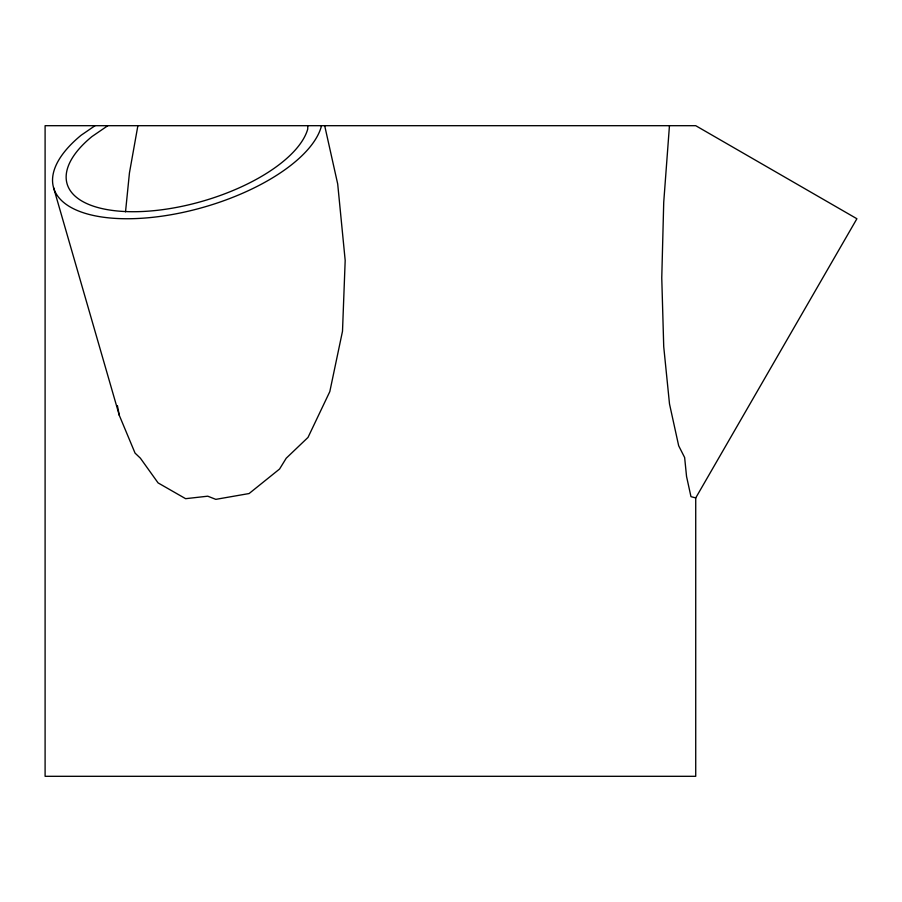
<?xml version="1.0" encoding="UTF-8"?>
<svg xmlns="http://www.w3.org/2000/svg" width="902" height="902" viewBox="0 0 902 902"><rect width="100%" height="100%" fill="white"/><g stroke="black" fill="none" stroke-linecap="round" stroke-linejoin="round"><path stroke-width="1.35" d="M307.796 125.694L307.729 129.087A125.355 54.278 -16.1 0 1 140.092 211.598A125.355 54.278 -16.1 0 1 91.903 136.597L107.834 125.694M321.236 125.694L321.213 126.855A139.415 60.366 -16.1 0 1 134.77 218.611A139.415 60.366 -16.1 0 1 81.169 135.21L95.071 125.694M669.453 125.694L663.725 202.319L661.764 277.895L663.725 346.661L669.498 403.916L678.676 445.768L684.641 457.528L686.546 476.459L690.966 496.652L695.724 497.915L856.9 218.746L695.724 125.694L45.1 125.694L45.1 776.306L695.724 776.306L695.724 497.915M125.525 211.823L129.448 172.891L137.882 125.694M53.545 187.571L119.301 415.36L135.052 453.097L140.385 458.182L158.075 482.897L185.62 498.682L207.753 496.19L215.815 499.358L249.099 493.541L279.564 469.029L286.216 458.227L308.01 437.414L329.816 391.603L342.501 331.237L345.184 260.419L337.698 183.963L324.686 125.694M117.418 405.674L119.301 415.36"/></g></svg>
